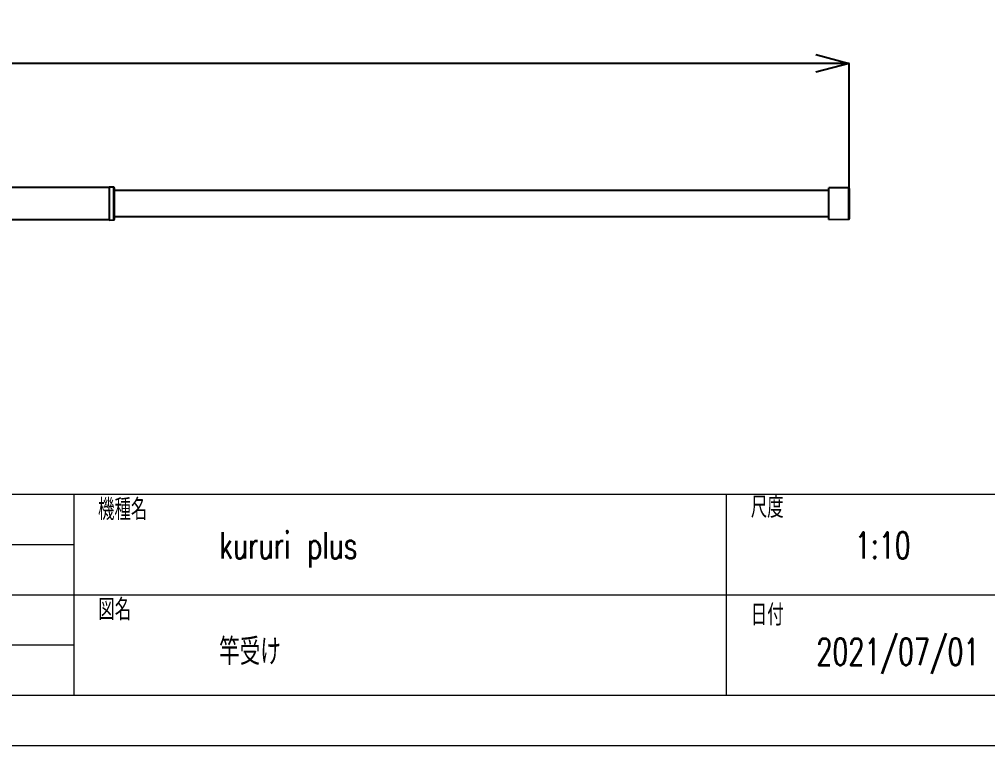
# Model space of a CAD drawing. Header units: millimetres. Extents: x -1 to 4006, y -1 to 3162.
# Drawn here: x 2483 to 3444, y -1 to 721 of the extents above; entities that cross this region are included whole.
import ezdxf

# ---------------------------------------------------------------- set-up
doc = ezdxf.new("R2010")
doc.units = ezdxf.units.MM
doc.header["$PDSIZE"] = -1
doc.layers.add('レイヤー_1', color=179, linetype='Continuous')
doc.styles.add('SLDTEXTSTYLE0', font='TXT', dxfattribs={"width": 0.7, "bigfont": 'bigfont'})
doc.styles.add('SLDTEXTSTYLE1', font='TXT', dxfattribs={"width": 0.75, "bigfont": 'bigfont'})
doc.dimstyles.new('SLDDIMSTYLE8', dxfattribs={"dimtxt": 35, "dimasz": 33.02, "dimexe": 0, "dimexo": 0.0625, "dimgap": 8.75, "dimtad": 1, "dimdec": 1, "dimlfac": 10, "dimrnd": 1e-09, "dimzin": 4, "dimdsep": 46, "dimtxsty": 'SLDTEXTSTYLE1', "dimblk1": 'OPEN30', "dimblk2": 'OPEN30', "dimsah": 1, "dimcen": 0.09, "dimadec": 0, "dimazin": 1, "dimtfac": 1, "dimtdec": 1, "dimtofl": 0, "dimtmove": 0, "dimatfit": 3, "dimldrblk": 'OPEN30', "dimfxl": 1, "dimfrac": 2, "dimtolj": 1, "dimtzin": 12, "dimarcsym": 0})

# ---------------------------------------------------------------- blocks, each defined once
blk = doc.blocks.new('_Open30')
at = {"color": 0, "linetype": 'ByBlock', "lineweight": -2}
for p, q in [((-1, 0.267949), (0, 0)), ((0, 0), (-1, -0.267949)), ((0, 0), (-1, 0))]:
    blk.add_line(p, q, dxfattribs=at)
blk = doc.blocks.new('*D73')
at = {"layer": 'Defpoints', "color": 0, "ltscale": 10}
for p in [(716.63, 676.82), (716.63, 552.63), (3306.63, 552.63)]:
    blk.add_point(p, dxfattribs=at)
at = {"layer": 'レイヤー_1', "color": 0, "lineweight": -2, "ltscale": 10}
for p, q in [((716.63, 552.69), (716.63, 676.82)), ((3273.61, 676.82), (749.65, 676.82)), ((3306.63, 552.69), (3306.63, 676.82))]:
    blk.add_line(p, q, dxfattribs=at)
at = {"layer": 'レイヤー_1', "color": 0, "lineweight": -2, "ltscale": 10, "xscale": 33.02, "yscale": 33.02, "zscale": 33.02, "rotation": 180}
blk.add_blockref('_Open30', (716.63, 676.82), dxfattribs=at)
at = {"layer": 'レイヤー_1', "color": 0, "lineweight": -2, "ltscale": 10, "xscale": 33.02, "yscale": 33.02, "zscale": 33.02}
blk.add_blockref('_Open30', (3306.63, 676.82), dxfattribs=at)
at = {"layer": 'レイヤー_1', "color": 0, "ltscale": 10, "insert": (2001.27, 720.57), "char_height": 35, "attachment_point": 2, "style": 'SLDTEXTSTYLE1'}
blk.add_mtext('\\A1;25900.0', dxfattribs=at)

msp = doc.modelspace()

# ---------------------------------------------------------------- linework, layer by layer
at = {"color": 7, "linetype": 'Continuous', "lineweight": 25, "ltscale": 10}
for p, q in [((2571.9267, 553.55413), (1561.9267, 553.55413)), ((2576.44414, 553.77098), (2571.9267, 553.92873)), ((2571.9267, 553.92873), (2571.9267, 521.17952)), ((2576.9267, 553.27128), (2576.9267, 521.83697)), ((3286.4267, 550.55413), (2576.9267, 550.55413)), ((3306.13106, 553.13217), (3286.4267, 553.30413)), ((3286.4267, 521.80413), (3286.4267, 553.30413)), ((3306.6267, 552.63219), (3306.6267, 522.47607)), ((1561.9267, 521.55413), (2571.9267, 521.55413)), ((2571.9267, 521.17952), (2576.44414, 521.33728)), ((2576.9267, 524.55413), (3286.4267, 524.55413)), ((3286.4267, 521.80413), (3306.13106, 521.97609))]:
    msp.add_line(p, q, dxfattribs=at)
at = {"color": 9, "linetype": 'Continuous', "lineweight": 25, "ltscale": 10}
for p, q in [((2576.44414, 537.55413), (2576.44414, 553.77098)), ((3306.13106, 537.55413), (3306.13106, 553.13217)), ((2576.44414, 521.33728), (2576.44414, 537.55413)), ((3306.13106, 521.97609), (3306.13106, 537.55413))]:
    msp.add_line(p, q, dxfattribs=at)
at = {"color": 7, "linetype": 'Continuous', "lineweight": 25, "ltscale": 100}
for centre, start, end in [((2576.4267, 553.27128), 0, 88), ((3306.1267, 552.63219), 0, 89.5), ((3286.7267, 545.93144), 126.86989765, 233.13010235), ((2576.4267, 521.83697), 272, 0), ((3306.1267, 522.47607), 270.5, 0)]:
    msp.add_arc(centre, 0.5, start, end, dxfattribs=at)
at = {"layer": 'レイヤー_1', "color": 179, "lineweight": 18, "ltscale": 10}
for p, q in [((52.90785, 248.96095), (3960.73995, 248.96095)), ((2537.13462, 48.95938), (2537.13462, 248.96095)), ((3184.83584, 48.95938), (3184.83584, 248.96095)), ((52.90785, 198.96228), (2537.13462, 198.96228)), ((52.90785, 148.95672), (3509.58402, 148.95672)), ((418.95613, 98.95805), (2537.13462, 98.95805)), ((52.90785, 48.95938), (3960.73995, 48.95938)), ((7.15009, -1.04618), (4006.49771, -1.04618))]:
    msp.add_line(p, q, dxfattribs=at)

# ---------------------------------------------------------------- texts
at = {"color": 7, "linetype": 'Continuous', "lineweight": 0, "ltscale": 10, "insert": (3339.87058, 211.19093), "char_height": 26.458333, "attachment_point": 2, "style": 'SLDTEXTSTYLE0'}
msp.add_mtext('1:10', dxfattribs=at)
at = {"layer": 'レイヤー_1', "ltscale": 10, "attachment_point": 1, "style": 'SLDTEXTSTYLE0'}
for s, insert, char_height in [('機種名', (2560.74181, 244.19922), 21.166667), ('尺度', (3208.92991, 246.46099), 21.166667), ('kururi plus', (2681.10861, 211.19093), 26.4583333), ('図名', (2561.06107, 144.76583), 21.166667), ('日付', (3208.92991, 139.4849), 21.166667), ('竿受け', (2681.10861, 105.53025), 26.458333), ('2021/07/01', (3274.07433, 105.53025), 26.458333)]:
    msp.add_mtext(s, dxfattribs=dict(at, insert=insert, char_height=char_height))

# ---------------------------------------------------------------- dimensions: what is measured, and where the dimension line sits
at = {"layer": 'レイヤー_1', "ltscale": 10}
dim = msp.add_linear_dim(base=(716.6267, 676.81612), p1=(3306.6267, 552.63219), p2=(716.6267, 552.63219), dimstyle='SLDDIMSTYLE8', dxfattribs=at)
dim.commit()
dim.dimension.update_dxf_attribs({"geometry": '*D73', "text_midpoint": (2001.27098, 676.81612), "dimtype": 160})

doc.saveas('drawing.dxf')
